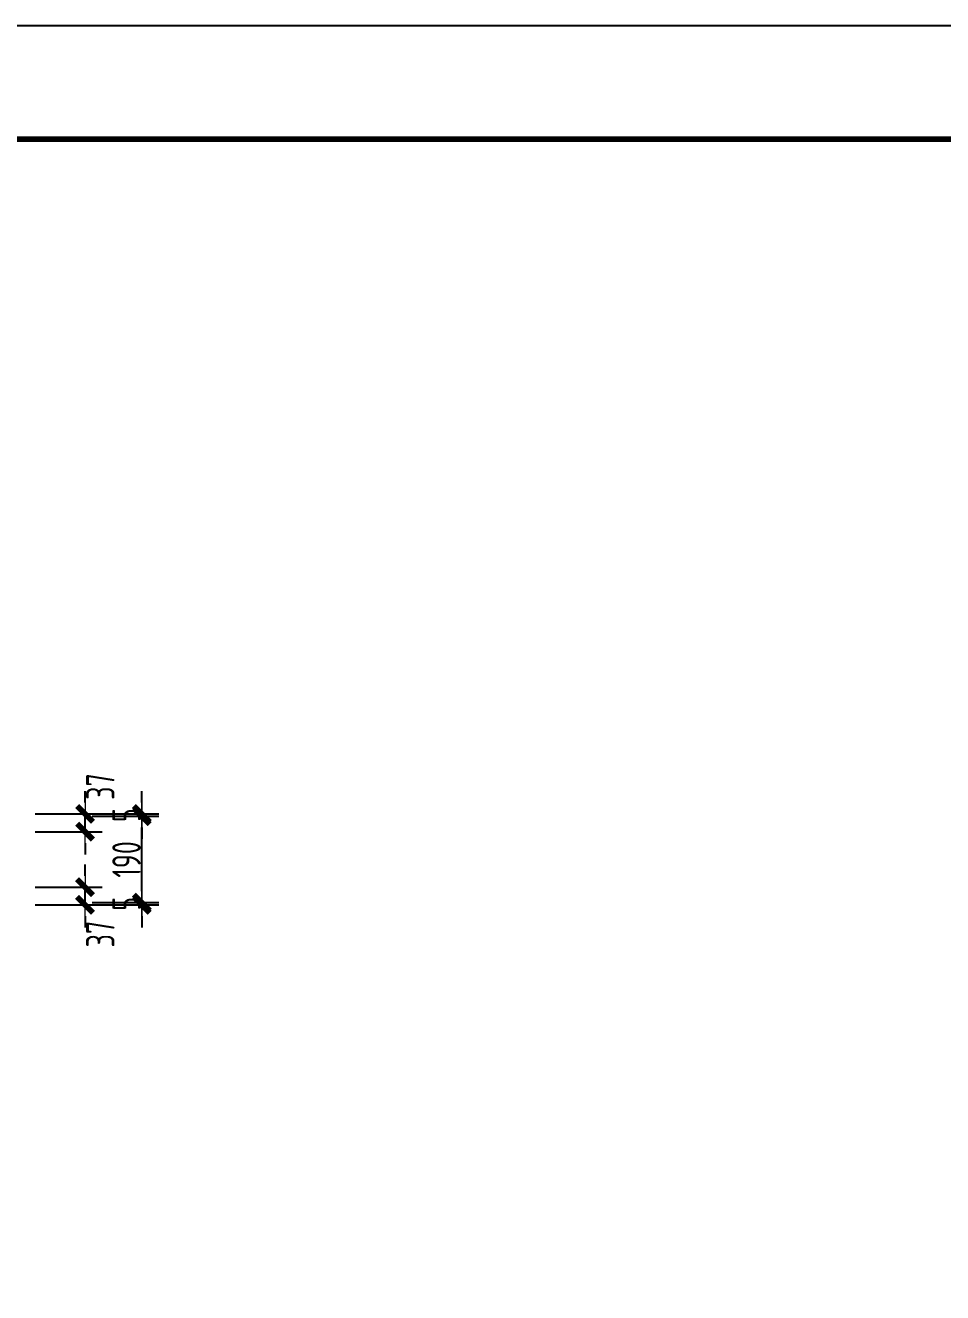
# Model space of a CAD drawing. Extents: x -85320 to 1679916, y -1321939 to 627.
# Drawn here: x 1104659 to 1112733, y -1156020 to -1144872 of the extents above; entities that cross this region are included whole.
import ezdxf

# ---------------------------------------------------------------- set-up
doc = ezdxf.new("R2010")
doc.units = 0
doc.header["$LTSCALE"] = 1000
for name, color, linetype in [('BORDER', 7, 'Continuous'), ('打印线框', 7, 'Continuous'), ('拉模', 7, 'Continuous')]:
    doc.layers.add(name, color=color, linetype=linetype)
doc.layers.add('预制墙详图标注', color=3, linetype='Continuous', lineweight=18)
doc.styles.add('样式 1', font='yjkeng.shx', dxfattribs={"width": 0.7, "bigfont": 'yjkchn.shx'})
doc.dimstyles.new('盈建科结构', dxfattribs={"dimscale": 100, "dimtxt": 2.5, "dimasz": 1, "dimexe": 1.5, "dimexo": 0.625, "dimgap": 0.1, "dimtad": 1, "dimdec": 0, "dimrnd": 1, "dimzin": 0, "dimdsep": 46, "dimtxsty": '样式 1', "dimblk": '_yjkbk', "dimblk1": 'ARCHTICK', "dimblk2": 'ARCHTICK', "dimcen": 0.09, "dimadec": 0, "dimazin": 0, "dimtfac": 1, "dimtdec": 4, "dimtix": 1, "dimtmove": 2, "dimatfit": 3, "dimfxl": 1, "dimtolj": 1, "dimtzin": 0, "dimarcsym": 0})

# ---------------------------------------------------------------- blocks, each defined once
blk = doc.blocks.new('图框1')
at = {"layer": 'BORDER', "const_width": 50}
blk.add_lwpolyline([(1377779, -823089), (1377779, -783089), (1433679, -783089), (1433679, -823089)], close=True, dxfattribs=at)
blk = doc.blocks.new('_yjkbk')
blk.add_line((-1, 0), (1.5, 0))
blk.add_lwpolyline([(-0.7, -0.7, 0.5, 0.5, 0), (0.7, 0.7, 0.5, 0.5, 0)], format="xyseb")
blk = doc.blocks.new('*D4441')
at = {"layer": 'Defpoints', "color": 0, "transparency": 16777216}
for p in [(1104684, -1152453), (1105184, -1152453), (1104684, -1152609)]:
    blk.add_point(p, dxfattribs=at)
at = {"layer": '预制墙详图标注', "color": 0, "lineweight": -2, "transparency": 16777216}
for p, q in [((1105184, -1152353), (1105184, -1152253)), ((1104746, -1152453), (1105334, -1152453)), ((1105184, -1152609), (1105184, -1152453)), ((1104746, -1152609), (1105334, -1152609)), ((1105184, -1152709), (1105184, -1152809))]:
    blk.add_line(p, q, dxfattribs=at)
at = {"layer": '预制墙详图标注', "color": 0, "lineweight": -2, "transparency": 16777216, "xscale": 100, "yscale": 100, "zscale": 100}
for p, rotation in [((1105184, -1152453), 270), ((1105184, -1152609), 90)]:
    blk.add_blockref('_yjkbk', p, dxfattribs=dict(at, rotation=rotation))
at = {"layer": '预制墙详图标注', "color": 0, "transparency": 16777216, "insert": (1105444, -1152866), "char_height": 250, "attachment_point": 8, "rotation": 90, "style": '样式 1'}
blk.add_mtext('\\A1;37', dxfattribs=at)
blk = doc.blocks.new('_ArchTick')
at = {"color": 0, "linetype": 'ByBlock', "const_width": 0.4}
blk.add_lwpolyline([(-0.5, -0.5), (0.5, 0.5)], dxfattribs=at)
blk = doc.blocks.new('*D4442')
at = {"layer": 'Defpoints', "color": 0, "transparency": 16777216}
for p in [(1104684, -1151809), (1105184, -1151809), (1104684, -1151965)]:
    blk.add_point(p, dxfattribs=at)
at = {"layer": '预制墙详图标注', "color": 0, "lineweight": -2, "transparency": 16777216}
for p, q in [((1105184, -1151709), (1105184, -1151609)), ((1104746, -1151809), (1105334, -1151809)), ((1105184, -1151965), (1105184, -1151809)), ((1104746, -1151965), (1105334, -1151965)), ((1105184, -1152065), (1105184, -1152165))]:
    blk.add_line(p, q, dxfattribs=at)
at = {"layer": '预制墙详图标注', "color": 0, "lineweight": -2, "transparency": 16777216, "xscale": 100, "yscale": 100, "zscale": 100}
for p, rotation in [((1105184, -1151809), 270), ((1105184, -1151965), 90)]:
    blk.add_blockref('_yjkbk', p, dxfattribs=dict(at, rotation=rotation))
at = {"layer": '预制墙详图标注', "color": 0, "transparency": 16777216, "insert": (1105444, -1151568), "char_height": 250, "attachment_point": 8, "rotation": 90, "style": '样式 1'}
blk.add_mtext('\\A1;37', dxfattribs=at)
blk = doc.blocks.new('*D4443')
at = {"layer": 'Defpoints', "color": 0, "transparency": 16777216}
for p in [(1105184, -1151829), (1105684, -1151829), (1105184, -1152589)]:
    blk.add_point(p, dxfattribs=at)
at = {"layer": '预制墙详图标注', "color": 0, "lineweight": -2, "transparency": 16777216}
for p, q in [((1105246, -1151829), (1105834, -1151829)), ((1105684, -1152489), (1105684, -1151929)), ((1105246, -1152589), (1105834, -1152589))]:
    blk.add_line(p, q, dxfattribs=at)
at = {"layer": '预制墙详图标注', "color": 0, "lineweight": -2, "transparency": 16777216, "xscale": 100, "yscale": 100, "zscale": 100}
for p, rotation in [((1105684, -1151829), 90), ((1105684, -1152589), 270)]:
    blk.add_blockref('_yjkbk', p, dxfattribs=dict(at, rotation=rotation))
at = {"layer": '预制墙详图标注', "color": 0, "transparency": 16777216, "insert": (1105674, -1152209), "char_height": 250, "attachment_point": 8, "rotation": 90, "style": '样式 1'}
blk.add_mtext('\\A1;190', dxfattribs=at)
blk = doc.blocks.new('*D4444')
at = {"layer": 'Defpoints', "color": 0, "transparency": 16777216}
for p in [(1105184, -1151809), (1105184, -1151829), (1105684, -1151809)]:
    blk.add_point(p, dxfattribs=at)
at = {"layer": '预制墙详图标注', "color": 0, "lineweight": -2, "transparency": 16777216}
for p, q in [((1105684, -1151709), (1105684, -1151609)), ((1105246, -1151809), (1105834, -1151809)), ((1105246, -1151829), (1105834, -1151829)), ((1105684, -1151829), (1105684, -1151809)), ((1105684, -1151929), (1105684, -1152029))]:
    blk.add_line(p, q, dxfattribs=at)
at = {"layer": '预制墙详图标注', "color": 0, "lineweight": -2, "transparency": 16777216, "xscale": 100, "yscale": 100, "zscale": 100}
for p, rotation in [((1105684, -1151829), 90), ((1105684, -1151809), 270)]:
    blk.add_blockref('_yjkbk', p, dxfattribs=dict(at, rotation=rotation))
at = {"layer": '预制墙详图标注', "color": 0, "transparency": 16777216, "insert": (1105674, -1151819), "char_height": 250, "attachment_point": 8, "rotation": 90, "style": '样式 1'}
blk.add_mtext('\\A1;5', dxfattribs=at)
blk = doc.blocks.new('*D4445')
at = {"layer": 'Defpoints', "color": 0, "transparency": 16777216}
for p in [(1105184, -1152589), (1105184, -1152609), (1105684, -1152589)]:
    blk.add_point(p, dxfattribs=at)
at = {"layer": '预制墙详图标注', "color": 0, "lineweight": -2, "transparency": 16777216}
for p, q in [((1105684, -1152489), (1105684, -1152389)), ((1105246, -1152589), (1105834, -1152589)), ((1105246, -1152609), (1105834, -1152609)), ((1105684, -1152609), (1105684, -1152589)), ((1105684, -1152709), (1105684, -1152809))]:
    blk.add_line(p, q, dxfattribs=at)
at = {"layer": '预制墙详图标注', "color": 0, "lineweight": -2, "transparency": 16777216, "xscale": 100, "yscale": 100, "zscale": 100}
for p, rotation in [((1105684, -1152609), 90), ((1105684, -1152589), 270)]:
    blk.add_blockref('_yjkbk', p, dxfattribs=dict(at, rotation=rotation))
at = {"layer": '预制墙详图标注', "color": 0, "transparency": 16777216, "insert": (1105674, -1152599), "char_height": 250, "attachment_point": 8, "rotation": 90, "style": '样式 1'}
blk.add_mtext('\\A1;5', dxfattribs=at)

msp = doc.modelspace()

# ---------------------------------------------------------------- linework, layer by layer
at = {"layer": '打印线框', "color": 1}
msp.add_lwpolyline([(1082939.776, -1186871.679), (1082939.776, -1144871.679), (1142339.776, -1144871.679), (1142339.776, -1186871.679)], close=True, dxfattribs=at)

# ---------------------------------------------------------------- block references
at = {"layer": '拉模', "color": 3}
msp.add_blockref('图框1', (-292339.172, -362782.985), dxfattribs=at)

# ---------------------------------------------------------------- dimensions: what is measured, and where the dimension line sits
at = {"layer": '预制墙详图标注'}
for base, p1, p2, picture, middle in [((1105183.653, -1151809.356), (1104683.653, -1151965.356), (1104683.653, -1151809.356), '*D4442', (1105318.653, -1151567.776)), ((1105183.653, -1152453.356), (1104683.653, -1152609.356), (1104683.653, -1152453.356), '*D4441', (1105318.653, -1152865.908))]:
    dim = msp.add_linear_dim(base=base, p1=p1, p2=p2, angle=90, text='37', dimstyle='盈建科结构', override={"dimlfac": 0.25, "dimrnd": 5}, dxfattribs=at)
    dim.commit()
    dim.dimension.update_dxf_attribs({"geometry": picture, "text_midpoint": middle, "dimtype": 161})
for p1, p2, picture, middle in [((1105183.653, -1151829.356), (1105183.653, -1151809.356), '*D4444', (1105548.653, -1151819.356)), ((1105183.653, -1152589.356), (1105183.653, -1151829.356), '*D4443', (1105548.653, -1152209.356)), ((1105183.653, -1152609.356), (1105183.653, -1152589.356), '*D4445', (1105548.653, -1152599.356))]:
    dim = msp.add_aligned_dim(p1=p1, p2=p2, distance=-500, dimstyle='盈建科结构', override={"dimscale": 100, "dimtxt": 2.5, "dimasz": 1, "dimexe": 1.5, "dimexo": 0.625, "dimgap": 0.1, "dimtad": 1, "dimlfac": 0.25, "dimrnd": 5, "dimdle": 0, "dimtix": 1, "dimfxlon": 0}, dxfattribs=at)
    dim.commit()
    dim.dimension.update_dxf_attribs({"geometry": picture, "text_midpoint": middle})

doc.saveas('drawing.dxf')
